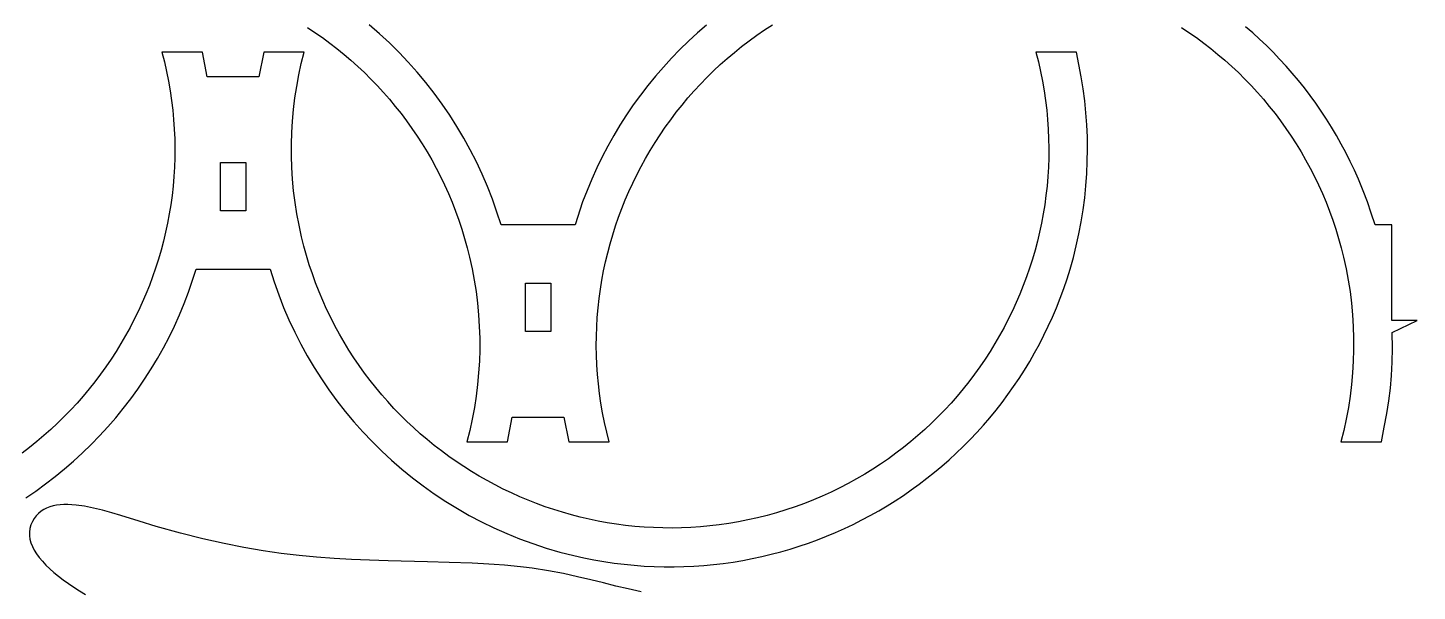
# Model space of a CAD drawing. Extents: x 378 to 958, y 20 to 900.
# Drawn here: x 521.8 to 664.8, y 568.9 to 627 of the extents above; entities that cross this region are included whole.
import ezdxf

# ---------------------------------------------------------------- set-up
doc = ezdxf.new("R2010")
doc.units = 0
doc.layers.get('0').update_dxf_attribs({"linetype": 'CONTINUOUS'})

msp = doc.modelspace()

# ---------------------------------------------------------------- linework, layer by layer
at = {"color": 4}
for p, q in [((550.564789, 626.998795), (551.343732, 626.479196)), ((557.985677, 626.351186), (556.932361, 627.266051)), ((591.669337, 627.236754), (590.729507, 626.423605)), ((596.826143, 626.182437), (597.624317, 626.732427)), ((597.624317, 626.732427), (598.437973, 627.263509)), ((640.557825, 626.998874), (641.336767, 626.47928)), ((647.895779, 626.435179), (647.166297, 627.067942)), ((551.343732, 626.479196), (552.11025, 625.941091)), ((552.11025, 625.941091), (552.863971, 625.384711)), ((552.863971, 625.384711), (553.604524, 624.810283)), ((559.007343, 625.404123), (557.985677, 626.351186)), ((559.996693, 624.425813), (559.007343, 625.404123)), ((589.813493, 625.583973), (588.921914, 624.71844)), ((590.729507, 626.423605), (589.813493, 625.583973)), ((595.277198, 625.027318), (596.043691, 625.613935)), ((596.043691, 625.613935), (596.826143, 626.182437)), ((641.336767, 626.47928), (642.103285, 625.94118)), ((642.103285, 625.94118), (642.857006, 625.384803)), ((642.857006, 625.384803), (643.597558, 624.810379)), ((648.611765, 625.785317), (647.895779, 626.435179)), ((649.313906, 625.118519), (648.611765, 625.785317)), ((539.748109, 624.434783), (535.585409, 624.434783)), ((535.585409, 624.434783), (535.837165, 623.443648)), ((540.254409, 621.905783), (539.748109, 624.434783)), ((546.063009, 624.434783), (545.556809, 621.905783)), ((550.225709, 624.434783), (546.063009, 624.434783)), ((549.934034, 623.273035), (550.225709, 624.434783)), ((553.604524, 624.810283), (554.331537, 624.218037)), ((554.331537, 624.218037), (555.044637, 623.608201)), ((560.953064, 623.417209), (559.996693, 624.425813)), ((588.055394, 623.827591), (587.214552, 622.912008)), ((588.921914, 624.71844), (588.055394, 623.827591)), ((593.075848, 623.162736), (593.793039, 623.801323)), ((593.793039, 623.801323), (594.526901, 624.422982)), ((594.526901, 624.422982), (595.277198, 625.027318)), ((629.741309, 624.434783), (625.578609, 624.434783)), ((625.578609, 624.434783), (625.830365, 623.443648)), ((630.247509, 621.905783), (629.741309, 624.434783)), ((643.597558, 624.810379), (644.324571, 624.218136)), ((644.324571, 624.218136), (645.037672, 623.608303)), ((650.001855, 624.434946), (649.313906, 625.118519)), ((650.675265, 623.734762), (650.001855, 624.434946)), ((535.837165, 623.443648), (536.061788, 622.452007)), ((536.061788, 622.452007), (536.259515, 621.460257)), ((549.678995, 622.102206), (549.934034, 623.273035)), ((555.044637, 623.608201), (555.743454, 622.981003)), ((555.743454, 622.981003), (556.427614, 622.336674)), ((561.875791, 622.379264), (560.953064, 623.417209)), ((562.76421, 621.312929), (561.875791, 622.379264)), ((587.214552, 622.912008), (586.400011, 621.972275)), ((591.692435, 621.836368), (592.375568, 622.507619)), ((592.375568, 622.507619), (593.075848, 623.162736)), ((625.830365, 623.443648), (626.054988, 622.452007)), ((626.054988, 622.452007), (626.252715, 621.460257)), ((645.037672, 623.608303), (645.736489, 622.981109)), ((645.736489, 622.981109), (646.42065, 622.336782)), ((651.333789, 623.01813), (650.675265, 623.734762)), ((651.977078, 622.285211), (651.333789, 623.01813)), ((536.259515, 621.460257), (536.430585, 620.468794)), ((545.556809, 621.905783), (540.254409, 621.905783)), ((549.278834, 619.738194), (549.460594, 620.923518)), ((549.460594, 620.923518), (549.678995, 622.102206)), ((556.427614, 622.336674), (557.096747, 621.675442)), ((557.096747, 621.675442), (557.75048, 620.997535)), ((557.75048, 620.997535), (558.388441, 620.303182)), ((563.617656, 620.219158), (562.76421, 621.312929)), ((585.61239, 621.008975), (584.852312, 620.022691)), ((586.400011, 621.972275), (585.61239, 621.008975)), ((590.378563, 620.447047), (591.026688, 621.149379)), ((591.026688, 621.149379), (591.692435, 621.836368)), ((626.252715, 621.460257), (626.423785, 620.468794)), ((630.445351, 620.678752), (630.247509, 621.905783)), ((646.42065, 622.336782), (647.089783, 621.675552)), ((647.089783, 621.675552), (647.743517, 620.997646)), ((647.743517, 620.997646), (648.38148, 620.303295)), ((652.604787, 621.536169), (651.977078, 622.285211)), ((653.216567, 620.771165), (652.604787, 621.536169)), ((536.430585, 620.468794), (536.575234, 619.478013)), ((549.133717, 618.547454), (549.278834, 619.738194)), ((558.388441, 620.303182), (559.01026, 619.592612)), ((559.01026, 619.592612), (559.615563, 618.866054)), ((564.435464, 619.098902), (563.617656, 620.219158)), ((584.852312, 620.022691), (584.120398, 619.014008)), ((589.136135, 618.997942), (589.7483, 619.729769)), ((589.7483, 619.729769), (590.378563, 620.447047)), ((626.423785, 620.468794), (626.568434, 619.478013)), ((630.60672, 619.443356), (630.445351, 620.678752)), ((648.38148, 620.303295), (649.0033, 619.592726)), ((649.0033, 619.592726), (649.608605, 618.866168)), ((653.812071, 619.990364), (653.216567, 620.771165)), ((654.390951, 619.193926), (653.812071, 619.990364)), ((536.575234, 619.478013), (536.693702, 618.488311)), ((536.693702, 618.488311), (536.786225, 617.500085)), ((549.025243, 617.352523), (549.133717, 618.547454)), ((559.615563, 618.866054), (560.203979, 618.123737)), ((560.203979, 618.123737), (560.775136, 617.36589)), ((565.216971, 617.953113), (564.435464, 619.098902)), ((584.120398, 619.014008), (583.417268, 617.983507)), ((587.967052, 617.492224), (588.542306, 618.251962)), ((588.542306, 618.251962), (589.136135, 618.997942)), ((626.568434, 619.478013), (626.686902, 618.488311)), ((626.686902, 618.488311), (626.779425, 617.500085)), ((630.731722, 618.201086), (630.60672, 619.443356)), ((630.820459, 616.953433), (630.731722, 618.201086)), ((649.608605, 618.866168), (650.197022, 618.123851)), ((650.197022, 618.123851), (650.768182, 617.366002)), ((654.952861, 618.382015), (654.390951, 619.193926)), ((655.497453, 617.554793), (654.952861, 618.382015)), ((536.786225, 617.500085), (536.853041, 616.51373)), ((548.953415, 616.154621), (549.025243, 617.352523)), ((560.775136, 617.36589), (561.328663, 616.592741)), ((565.961511, 616.782745), (565.216971, 617.953113)), ((566.668421, 615.588749), (565.961511, 616.782745)), ((582.743544, 616.931773), (582.099847, 615.859389)), ((583.417268, 617.983507), (582.743544, 616.931773)), ((586.873216, 615.933061), (587.410609, 616.719125)), ((587.410609, 616.719125), (587.967052, 617.492224)), ((626.779425, 617.500085), (626.846241, 616.51373)), ((630.873038, 615.701889), (630.820459, 616.953433)), ((650.768182, 617.366002), (651.32171, 616.592852)), ((656.02438, 616.712423), (655.497453, 617.554793)), ((656.533294, 615.855068), (656.02438, 616.712423)), ((536.853041, 616.51373), (536.894389, 615.529643)), ((536.894389, 615.529643), (536.910505, 614.54822)), ((548.918234, 614.95497), (548.953415, 616.154621)), ((561.328663, 616.592741), (561.864187, 615.804519)), ((561.864187, 615.804519), (562.381337, 615.001453)), ((567.337036, 614.372077), (566.668421, 615.588749)), ((582.099847, 615.859389), (581.486798, 614.766938)), ((586.355111, 615.134428), (586.873216, 615.933061)), ((626.846241, 616.51373), (626.887589, 615.529643)), ((626.887589, 615.529643), (626.903705, 614.54822)), ((630.889561, 614.447947), (630.873038, 615.701889)), ((651.32171, 616.592852), (651.857237, 615.804628)), ((651.857237, 615.804628), (652.374389, 615.001559)), ((657.023848, 614.982889), (656.533294, 615.855068)), ((536.910505, 614.54822), (536.901628, 613.569857)), ((548.919703, 613.754794), (548.918234, 614.95497)), ((562.381337, 615.001453), (562.87974, 614.183772)), ((562.87974, 614.183772), (563.359025, 613.351704)), ((567.966691, 613.133683), (567.337036, 614.372077)), ((581.486798, 614.766938), (580.905018, 613.655004)), ((585.377713, 613.501041), (585.85653, 614.323623)), ((585.85653, 614.323623), (586.355111, 615.134428)), ((626.903705, 614.54822), (626.894828, 613.569857)), ((630.870133, 613.193097), (630.889561, 614.447947)), ((652.374389, 615.001559), (652.872795, 614.183875)), ((652.872795, 614.183875), (653.352083, 613.351803)), ((657.495695, 614.096051), (657.023848, 614.982889)), ((657.948487, 613.194714), (657.495695, 614.096051)), ((536.867996, 612.59495), (536.809845, 611.623895)), ((536.901628, 613.569857), (536.867996, 612.59495)), ((548.957823, 612.555313), (548.919703, 613.754794)), ((549.032595, 611.35775), (548.957823, 612.555313)), ((563.359025, 613.351704), (563.81882, 612.505479)), ((563.81882, 612.505479), (564.258754, 611.645325)), ((568.556722, 611.874518), (567.966691, 613.133683)), ((580.35513, 612.524169), (579.837752, 611.375018)), ((580.905018, 613.655004), (580.35513, 612.524169)), ((584.480317, 611.822134), (584.918896, 612.66708)), ((584.918896, 612.66708), (585.377713, 613.501041)), ((626.861196, 612.59495), (626.803045, 611.623895)), ((626.894828, 613.569857), (626.861196, 612.59495)), ((630.814859, 611.938833), (630.870133, 613.193097)), ((653.352083, 613.351803), (653.811881, 612.505573)), ((653.811881, 612.505573), (654.251818, 611.645413)), ((658.381877, 612.279042), (657.948487, 613.194714)), ((536.809845, 611.623895), (536.727415, 610.657089)), ((549.144022, 610.163328), (549.032595, 611.35775)), ((564.258754, 611.645325), (564.678454, 610.771471)), ((569.106465, 610.595534), (568.556722, 611.874518)), ((579.837752, 611.375018), (579.353508, 610.208133)), ((583.664826, 610.100876), (584.062214, 610.966601)), ((584.062214, 610.966601), (584.480317, 611.822134)), ((626.803045, 611.623895), (626.720615, 610.657089)), ((630.723843, 610.686645), (630.814859, 611.938833)), ((654.251818, 611.645413), (654.671521, 610.771553)), ((658.795518, 611.349198), (658.381877, 612.279042)), ((659.276696, 610.170865), (658.795518, 611.349198)), ((536.620942, 609.694928), (536.490664, 608.737808)), ((536.727415, 610.657089), (536.620942, 609.694928)), ((549.292105, 608.973268), (549.144022, 610.163328)), ((564.678454, 610.771471), (565.077548, 609.884146)), ((565.077548, 609.884146), (565.455665, 608.983578)), ((569.615255, 609.297685), (569.106465, 610.595534)), ((579.353508, 610.208133), (578.903018, 609.024098)), ((583.288389, 609.225356), (583.664826, 610.100876)), ((626.614142, 609.694928), (626.483864, 608.737808)), ((626.720615, 610.657089), (626.614142, 609.694928)), ((630.597189, 609.438025), (630.723843, 610.686645)), ((654.671521, 610.771553), (655.070619, 609.884221)), ((655.070619, 609.884221), (655.448739, 608.983645)), ((659.704418, 609.01446), (659.276696, 610.170865)), ((536.490664, 608.737808), (536.33682, 607.786125)), ((549.476846, 607.788792), (549.292105, 608.973268)), ((565.455665, 608.983578), (565.812432, 608.069997)), ((565.812432, 608.069997), (566.147479, 607.143632)), ((570.082427, 607.981922), (569.615255, 609.297685)), ((578.903018, 609.024098), (578.117818, 606.651598)), ((582.599321, 607.446514), (582.933141, 608.340436)), ((582.933141, 608.340436), (583.288389, 609.225356)), ((626.483864, 608.737808), (626.33002, 607.786125)), ((630.237384, 606.957458), (630.435001, 608.194465)), ((630.435001, 608.194465), (630.597189, 609.438025)), ((655.448739, 608.983645), (655.805511, 608.070056)), ((655.805511, 608.070056), (656.140561, 607.14368)), ((660.10454, 607.851024), (659.704418, 609.01446)), ((536.159646, 606.840275), (535.959381, 605.900655)), ((536.33682, 607.786125), (536.159646, 606.840275)), ((549.698247, 606.611123), (549.476846, 607.788792)), ((566.147479, 607.143632), (566.460433, 606.20471)), ((570.507318, 606.649198), (570.082427, 607.981922)), ((570.509718, 606.651598), (570.507318, 606.649198)), ((578.117818, 606.651598), (570.509718, 606.651598)), ((582.287165, 606.543985), (582.599321, 607.446514)), ((626.152846, 606.840275), (625.952581, 605.900655)), ((626.33002, 607.786125), (626.152846, 606.840275)), ((630.004442, 605.728494), (630.237384, 606.957458)), ((656.140561, 607.14368), (656.453519, 606.204748)), ((660.502918, 606.651598), (660.10454, 607.851024)), ((662.238818, 606.651598), (660.502918, 606.651598)), ((662.238818, 596.820798), (662.238818, 606.651598)), ((535.959381, 605.900655), (535.736262, 604.967661)), ((549.956309, 605.441483), (549.698247, 606.611123)), ((550.200753, 604.466266), (549.956309, 605.441483)), ((566.460433, 606.20471), (566.750922, 605.253461)), ((566.750922, 605.253461), (567.018574, 604.290114)), ((581.728799, 604.714692), (581.996912, 605.633246)), ((581.996912, 605.633246), (582.287165, 606.543985)), ((625.952581, 605.900655), (625.729462, 604.967661)), ((629.73628, 604.509065), (630.004442, 605.728494)), ((656.453519, 606.204748), (656.744012, 605.253487)), ((656.744012, 605.253487), (657.011669, 604.290128)), ((535.490528, 604.041689), (535.222415, 603.123135)), ((535.736262, 604.967661), (535.490528, 604.041689)), ((550.468406, 603.502919), (550.200753, 604.466266)), ((567.018574, 604.290114), (567.263018, 603.314898)), ((581.259946, 602.855725), (581.483065, 603.788719)), ((581.483065, 603.788719), (581.728799, 604.714692)), ((625.483728, 604.041689), (625.215615, 603.123135)), ((625.729462, 604.967661), (625.483728, 604.041689)), ((629.433001, 603.300665), (629.73628, 604.509065)), ((657.011669, 604.290128), (657.256118, 603.314898)), ((535.222415, 603.123135), (534.932162, 602.212395)), ((550.758894, 602.55167), (550.468406, 603.502919)), ((551.071848, 601.612749), (550.758894, 602.55167)), ((567.263018, 603.314898), (567.52108, 602.145257)), ((581.059681, 601.916105), (581.259946, 602.855725)), ((625.215615, 603.123135), (624.925362, 602.212395)), ((629.094709, 602.104783), (629.433001, 603.300665)), ((657.256118, 603.314898), (657.514246, 602.144996)), ((534.620007, 601.309866), (534.286186, 600.415944)), ((534.932162, 602.212395), (534.620007, 601.309866)), ((538.316309, 599.732283), (539.101509, 602.104783)), ((539.101509, 602.104783), (546.709609, 602.104783)), ((546.709609, 602.104783), (546.712009, 602.107183)), ((546.712009, 602.107183), (547.1369, 600.77445)), ((551.406895, 600.686383), (551.071848, 601.612749)), ((567.52108, 602.145257), (567.742481, 600.967588)), ((567.742481, 600.967588), (567.927222, 599.783113)), ((580.728663, 600.018573), (580.882507, 600.970256)), ((580.882507, 600.970256), (581.059681, 601.916105)), ((624.613207, 601.309866), (624.279386, 600.415944)), ((624.925362, 602.212395), (624.613207, 601.309866)), ((628.437539, 600.088875), (628.777624, 601.090271)), ((628.777624, 601.090271), (629.094709, 602.104783)), ((657.514246, 602.144996), (657.735696, 600.96717)), ((657.735696, 600.96717), (657.920471, 599.782627)), ((533.930938, 599.531025), (533.554501, 598.655504)), ((534.286186, 600.415944), (533.930938, 599.531025)), ((537.865819, 598.548248), (538.316309, 599.732283)), ((547.1369, 600.77445), (547.604072, 599.458679)), ((547.604072, 599.458679), (548.112862, 598.160823)), ((551.763662, 599.772802), (551.406895, 600.686383)), ((552.141779, 598.872235), (551.763662, 599.772802)), ((567.927222, 599.783113), (568.075305, 598.593052)), ((580.598385, 599.061453), (580.728663, 600.018573)), ((623.924138, 599.531025), (623.547701, 598.655504)), ((624.279386, 600.415944), (623.924138, 599.531025)), ((628.074828, 599.100811), (628.437539, 600.088875)), ((657.920471, 599.782627), (658.068575, 598.592574)), ((533.554501, 598.655504), (533.157113, 597.78978)), ((537.381575, 597.381363), (537.865819, 598.548248)), ((548.112862, 598.160823), (548.662605, 596.881834)), ((552.540874, 597.984909), (552.141779, 598.872235)), ((568.075305, 598.593052), (568.186732, 597.39863)), ((580.409482, 597.132485), (580.491912, 598.099291)), ((580.491912, 598.099291), (580.598385, 599.061453)), ((623.547701, 598.655504), (623.150313, 597.78978)), ((627.283018, 597.165541), (627.689863, 598.126294)), ((627.689863, 598.126294), (628.074828, 599.100811)), ((658.068575, 598.592574), (658.180012, 597.398219)), ((532.73901, 596.934246), (532.300432, 596.089301)), ((533.157113, 597.78978), (532.73901, 596.934246)), ((536.864198, 596.232211), (537.381575, 597.381363)), ((548.662605, 596.881834), (549.252636, 595.622664)), ((552.960573, 597.111055), (552.540874, 597.984909)), ((553.400507, 596.250902), (552.960573, 597.111055)), ((568.186732, 597.39863), (568.261504, 596.201067)), ((580.351331, 596.161431), (580.409482, 597.132485)), ((622.73221, 596.934246), (622.293632, 596.089301)), ((623.150313, 597.78978), (622.73221, 596.934246)), ((626.854666, 596.218765), (627.283018, 597.165541)), ((658.180012, 597.398219), (658.254785, 596.200769)), ((664.838618, 596.820798), (662.238818, 596.820798)), ((662.274618, 595.570898), (664.838618, 596.820798)), ((531.841615, 595.255339), (531.362797, 594.432758)), ((532.300432, 596.089301), (531.841615, 595.255339)), ((536.314309, 595.101377), (536.864198, 596.232211)), ((549.252636, 595.622664), (549.882291, 594.384266)), ((553.860302, 595.404676), (553.400507, 596.250902)), ((554.339587, 594.572609), (553.860302, 595.404676)), ((568.261504, 596.201067), (568.299624, 595.001587)), ((580.308822, 594.208161), (580.317699, 595.186524)), ((580.317699, 595.186524), (580.351331, 596.161431)), ((621.834815, 595.255339), (621.355997, 594.432758)), ((622.293632, 596.089301), (621.834815, 595.255339)), ((625.934935, 594.368011), (626.405181, 595.286183)), ((626.405181, 595.286183), (626.854666, 596.218765)), ((658.254785, 596.200769), (658.292898, 595.00143)), ((662.297542, 593.971265), (662.274618, 595.570898)), ((531.362797, 594.432758), (530.864216, 593.621952)), ((535.11948, 592.896991), (535.732529, 593.989442)), ((535.732529, 593.989442), (536.314309, 595.101377)), ((549.882291, 594.384266), (550.550906, 593.167592)), ((554.837991, 593.754928), (554.339587, 594.572609)), ((555.35514, 592.951862), (554.837991, 593.754928)), ((568.301093, 593.80141), (568.265912, 592.60176)), ((568.299624, 595.001587), (568.301093, 593.80141)), ((580.324938, 593.226737), (580.308822, 594.208161)), ((621.355997, 594.432758), (620.857416, 593.621952)), ((625.444302, 593.464463), (625.934935, 594.368011)), ((658.294355, 593.80141), (658.259159, 592.601917)), ((658.292898, 595.00143), (658.294355, 593.80141)), ((662.27089, 592.509432), (662.297542, 593.971265)), ((530.346111, 592.82332), (529.808718, 592.037256)), ((530.864216, 593.621952), (530.346111, 592.82332)), ((534.475783, 591.824607), (535.11948, 592.896991)), ((550.550906, 593.167592), (551.257816, 591.973594)), ((555.890664, 592.16364), (555.35514, 592.951862)), ((568.265912, 592.60176), (568.194084, 591.403858)), ((580.366286, 592.24265), (580.324938, 593.226737)), ((620.339311, 592.82332), (619.801918, 592.037256)), ((620.857416, 593.621952), (620.339311, 592.82332)), ((624.403368, 591.702104), (624.933656, 592.575756)), ((624.933656, 592.575756), (625.444302, 593.464463)), ((658.259159, 592.601917), (658.187314, 591.404157)), ((662.196082, 591.144139), (662.27089, 592.509432)), ((529.252275, 591.264157), (528.677021, 590.504419)), ((529.808718, 592.037256), (529.252275, 591.264157)), ((533.802059, 590.772873), (534.475783, 591.824607)), ((551.257816, 591.973594), (552.002356, 590.803224)), ((556.444191, 591.39049), (555.890664, 592.16364)), ((557.015348, 590.632643), (556.444191, 591.39049)), ((568.194084, 591.403858), (568.08561, 590.208926)), ((580.433102, 591.256295), (580.366286, 592.24265)), ((580.525625, 590.268069), (580.433102, 591.256295)), ((619.245475, 591.264157), (618.670221, 590.504419)), ((619.801918, 592.037256), (619.245475, 591.264157)), ((623.853814, 590.843723), (624.403368, 591.702104)), ((658.187314, 591.404157), (658.078823, 590.209337)), ((662.074543, 589.834123), (662.196082, 591.144139)), ((528.083192, 589.758438), (527.471027, 589.026611)), ((528.677021, 590.504419), (528.083192, 589.758438)), ((532.367015, 588.733689), (533.09893, 589.742373)), ((533.09893, 589.742373), (533.802059, 590.772873)), ((552.002356, 590.803224), (552.783863, 589.657435)), ((552.783863, 589.657435), (553.601671, 588.537178)), ((557.603764, 589.890326), (557.015348, 590.632643)), ((558.209067, 589.163768), (557.603764, 589.890326)), ((568.08561, 590.208926), (567.940493, 589.018187)), ((580.644093, 589.278368), (580.525625, 590.268069)), ((618.076392, 589.758438), (617.464227, 589.026611)), ((618.670221, 590.504419), (618.076392, 589.758438)), ((622.698396, 589.173637), (623.285365, 590.000829)), ((623.285365, 590.000829), (623.853814, 590.843723)), ((658.078823, 590.209337), (657.933691, 589.018665)), ((661.907694, 588.538122), (662.074543, 589.834123)), ((526.840764, 588.309333), (526.19264, 587.607002)), ((527.471027, 589.026611), (526.840764, 588.309333)), ((531.606937, 587.747406), (532.367015, 588.733689)), ((553.601671, 588.537178), (554.455117, 587.443407)), ((558.830886, 588.453199), (558.209067, 589.163768)), ((559.468847, 587.758846), (558.830886, 588.453199)), ((567.940493, 589.018187), (567.758733, 587.832862)), ((580.788743, 588.287587), (580.644093, 589.278368)), ((580.959812, 587.296123), (580.788743, 588.287587)), ((616.833964, 588.309333), (616.18584, 587.607002)), ((617.464227, 589.026611), (616.833964, 588.309333)), ((621.470388, 587.567222), (622.093279, 588.362363)), ((622.093279, 588.362363), (622.698396, 589.173637)), ((657.933691, 589.018665), (657.751921, 587.833348)), ((661.696958, 587.214876), (661.907694, 588.538122)), ((525.526892, 586.920012), (524.843759, 586.248761)), ((526.19264, 587.607002), (525.526892, 586.920012)), ((530.004775, 585.844373), (530.819317, 586.784106)), ((530.819317, 586.784106), (531.606937, 587.747406)), ((554.455117, 587.443407), (555.343536, 586.377073)), ((560.12258, 587.080939), (559.468847, 587.758846)), ((560.791713, 586.419706), (560.12258, 587.080939)), ((567.540332, 586.654175), (567.285294, 585.483346)), ((567.758733, 587.832862), (567.540332, 586.654175)), ((571.156318, 584.321598), (571.662418, 586.850598)), ((571.662418, 586.850598), (576.964918, 586.850598)), ((576.964918, 586.850598), (577.471218, 584.321598)), ((581.157539, 586.304373), (580.959812, 587.296123)), ((615.520092, 586.920012), (614.836959, 586.248761)), ((616.18584, 587.607002), (615.520092, 586.920012)), ((620.172775, 586.026201), (620.830095, 586.788429)), ((620.830095, 586.788429), (621.470388, 587.567222)), ((657.533516, 586.654593), (657.27848, 585.483607)), ((657.751921, 587.833348), (657.533516, 586.654593)), ((661.443759, 585.823122), (661.696958, 587.214876)), ((524.143479, 585.593644), (523.426289, 584.955058)), ((524.843759, 586.248761), (524.143479, 585.593644)), ((529.163933, 584.92879), (530.004775, 585.844373)), ((555.343536, 586.377073), (556.266263, 585.33913)), ((556.266263, 585.33913), (557.222634, 584.330528)), ((561.475874, 585.775377), (560.791713, 586.419706)), ((562.17469, 585.14818), (561.475874, 585.775377)), ((567.285294, 585.483346), (566.993618, 584.321598)), ((581.382162, 585.312733), (581.157539, 586.304373)), ((581.633918, 584.321598), (581.382162, 585.312733)), ((614.136679, 585.593644), (613.419489, 584.955058)), ((614.836959, 586.248761), (614.136679, 585.593644)), ((618.808544, 584.552297), (619.4988, 585.280751)), ((619.4988, 585.280751), (620.172775, 586.026201)), ((657.27848, 585.483607), (656.986818, 584.321598)), ((661.149518, 584.321598), (661.443759, 585.823122)), ((521.942129, 583.729062), (521.175636, 583.142445)), ((522.692426, 584.333399), (521.942129, 583.729062)), ((523.426289, 584.955058), (522.692426, 584.333399)), ((527.405834, 583.172408), (528.297413, 584.03794)), ((528.297413, 584.03794), (529.163933, 584.92879)), ((557.222634, 584.330528), (558.211984, 583.35222)), ((562.88779, 584.538344), (562.17469, 585.14818)), ((563.614803, 583.946097), (562.88779, 584.538344)), ((564.355356, 583.37167), (563.614803, 583.946097)), ((566.993618, 584.321598), (571.156318, 584.321598)), ((577.471218, 584.321598), (581.633918, 584.321598)), ((611.935329, 583.729062), (611.168836, 583.142445)), ((612.685626, 584.333399), (611.935329, 583.729062)), ((613.419489, 584.955058), (612.685626, 584.333399)), ((617.38068, 583.147236), (618.102379, 583.841054)), ((618.102379, 583.841054), (618.808544, 584.552297)), ((656.986818, 584.321598), (661.149518, 584.321598)), ((525.54999, 581.519626), (526.48982, 582.332775)), ((526.48982, 582.332775), (527.405834, 583.172408)), ((558.211984, 583.35222), (559.23365, 582.405159)), ((559.23365, 582.405159), (560.286966, 581.490297)), ((565.109077, 582.815289), (564.355356, 583.37167)), ((565.875596, 582.277185), (565.109077, 582.815289)), ((610.386384, 582.573944), (609.588211, 582.023954)), ((611.168836, 583.142445), (610.386384, 582.573944)), ((615.89217, 581.812741), (616.643819, 582.47106)), ((616.643819, 582.47106), (617.38068, 583.147236)), ((524.586965, 580.733545), (525.54999, 581.519626)), ((560.286966, 581.490297), (561.371268, 580.608586)), ((566.654539, 581.757586), (565.875596, 582.277185)), ((567.445534, 581.25672), (566.654539, 581.757586)), ((568.248211, 580.774817), (567.445534, 581.25672)), ((607.945652, 580.981093), (607.101742, 580.489015)), ((608.774554, 581.492871), (607.945652, 580.981093)), ((609.588211, 582.023954), (608.774554, 581.492871)), ((614.345999, 580.550535), (615.126106, 581.172494)), ((615.126106, 581.172494), (615.89217, 581.812741)), ((522.593819, 579.244915), (523.601368, 579.975113)), ((523.601368, 579.975113), (524.586965, 580.733545)), ((561.371268, 580.608586), (562.485892, 579.760979)), ((562.485892, 579.760979), (563.630173, 578.948427)), ((569.062198, 580.312106), (568.248211, 580.774817)), ((569.887121, 579.868815), (569.062198, 580.312106)), ((570.722611, 579.445173), (569.887121, 579.868815)), ((571.568294, 579.041409), (570.722611, 579.445173)), ((605.369849, 579.565545), (604.482342, 579.134944)), ((606.243061, 580.017034), (605.369849, 579.565545)), ((607.101742, 580.489015), (606.243061, 580.017034)), ((612.745154, 579.362343), (613.552225, 579.94708)), ((613.552225, 579.94708), (614.345999, 580.550535)), ((521.564939, 578.543533), (522.593819, 579.244915)), ((563.630173, 578.948427), (564.803447, 578.171883)), ((564.803447, 578.171883), (566.00505, 577.432299)), ((572.423798, 578.657751), (571.568294, 579.041409)), ((573.288753, 578.294429), (572.423798, 578.657751)), ((574.162786, 577.951671), (573.288753, 578.294429)), ((602.665395, 578.337995), (601.73643, 577.972439)), ((603.580778, 578.725629), (602.665395, 578.337995)), ((604.482342, 579.134944), (603.580778, 578.725629)), ((610.247904, 577.722602), (611.092621, 578.249889)), ((611.092621, 578.249889), (611.925162, 578.796541)), ((611.925162, 578.796541), (612.745154, 579.362343)), ((522.637913, 576.699228), (522.427548, 576.42104)), ((522.872864, 576.943403), (522.637913, 576.699228)), ((523.131205, 577.154981), (522.872864, 576.943403)), ((523.411739, 577.335381), (523.131205, 577.154981)), ((523.713269, 577.486021), (523.411739, 577.335381)), ((524.034599, 577.608319), (523.713269, 577.486021)), ((524.374531, 577.703693), (524.034599, 577.608319)), ((524.73187, 577.773561), (524.374531, 577.703693)), ((525.105417, 577.819341), (524.73187, 577.773561)), ((525.493977, 577.842451), (525.105417, 577.819341)), ((525.896353, 577.844309), (525.493977, 577.842451)), ((526.311348, 577.826333), (525.896353, 577.844309)), ((526.737766, 577.789941), (526.311348, 577.826333)), ((527.620079, 577.667582), (526.737766, 577.789941)), ((528.533721, 577.488575), (527.620079, 577.667582)), ((529.469116, 577.264266), (528.533721, 577.488575)), ((530.416691, 577.005998), (529.469116, 577.264266)), ((531.366872, 576.725115), (530.416691, 577.005998)), ((533.236753, 576.140881), (531.366872, 576.725115)), ((566.00505, 577.432299), (567.234316, 576.730628)), ((567.234316, 576.730628), (568.490581, 576.067822)), ((575.045525, 577.629707), (574.162786, 577.951671)), ((575.936599, 577.328764), (575.045525, 577.629707)), ((576.835635, 577.049072), (575.936599, 577.328764)), ((577.742262, 576.790859), (576.835635, 577.049072)), ((578.656108, 576.554355), (577.742262, 576.790859)), ((597.889514, 576.73891), (596.896209, 576.489683)), ((598.870427, 577.012195), (597.889514, 576.73891)), ((599.838708, 577.309142), (598.870427, 577.012195)), ((600.794122, 577.629355), (599.838708, 577.309142)), ((601.73643, 577.972439), (600.794122, 577.629355)), ((607.644432, 576.259087), (608.523436, 576.726985)), ((608.523436, 576.726985), (609.391384, 577.214895)), ((609.391384, 577.214895), (610.247904, 577.722602)), ((521.982657, 575.381739), (521.933342, 575.01442)), ((522.085336, 575.746159), (521.982657, 575.381739)), ((522.242967, 576.107419), (522.085336, 575.746159)), ((522.427548, 576.42104), (522.242967, 576.107419)), ((535.002167, 575.602319), (533.236753, 576.140881)), ((537.483012, 574.915539), (535.002167, 575.602319)), ((568.490581, 576.067822), (569.773182, 575.444832)), ((569.773182, 575.444832), (571.081453, 574.862612)), ((579.576801, 576.339788), (578.656108, 576.554355)), ((580.503969, 576.147387), (579.576801, 576.339788)), ((581.437241, 575.977381), (580.503969, 576.147387)), ((582.376244, 575.829999), (581.437241, 575.977381)), ((583.320606, 575.705468), (582.376244, 575.829999)), ((584.269957, 575.604019), (583.320606, 575.705468)), ((585.223923, 575.52588), (584.269957, 575.604019)), ((586.182134, 575.47128), (585.223923, 575.52588)), ((587.144216, 575.440448), (586.182134, 575.47128)), ((588.109799, 575.433612), (587.144216, 575.440448)), ((589.078511, 575.451001), (588.109799, 575.433612)), ((590.049979, 575.492845), (589.078511, 575.451001)), ((591.023833, 575.559371), (590.049979, 575.492845)), ((591.999699, 575.650809), (591.023833, 575.559371)), ((592.977206, 575.767387), (591.999699, 575.650809)), ((593.955983, 575.909335), (592.977206, 575.767387)), ((594.935657, 576.076881), (593.955983, 575.909335)), ((595.915856, 576.270254), (594.935657, 576.076881)), ((596.896209, 576.489683), (595.915856, 576.270254)), ((604.944816, 574.977617), (605.854748, 575.384187)), ((605.854748, 575.384187), (606.754745, 575.811416)), ((606.754745, 575.811416), (607.644432, 576.259087)), ((521.933342, 575.01442), (521.935806, 574.644465)), ((521.935806, 574.644465), (521.988464, 574.272136)), ((521.988464, 574.272136), (522.08973, 573.897696)), ((522.08973, 573.897696), (522.238018, 573.521406)), ((539.799953, 574.328252), (537.483012, 574.915539)), ((541.975293, 573.831989), (539.799953, 574.328252)), ((544.031333, 573.418282), (541.975293, 573.831989)), ((571.081453, 574.862612), (572.41473, 574.322114)), ((572.41473, 574.322114), (573.772348, 573.82429)), ((573.772348, 573.82429), (575.153644, 573.370091)), ((601.213189, 573.562228), (602.159133, 573.88401)), ((602.159133, 573.88401), (603.096635, 574.227313)), ((603.096635, 574.227313), (604.02532, 574.59192)), ((604.02532, 574.59192), (604.944816, 574.977617)), ((522.238018, 573.521406), (522.431743, 573.143529)), ((522.431743, 573.143529), (522.669318, 572.764327)), ((522.669318, 572.764327), (522.949158, 572.384063)), ((522.949158, 572.384063), (523.269678, 572.002999)), ((545.990375, 573.07866), (544.031333, 573.418282)), ((547.874723, 572.804655), (545.990375, 573.07866)), ((549.706678, 572.587798), (547.874723, 572.804655)), ((551.508542, 572.419619), (549.706678, 572.587798)), ((553.302618, 572.29165), (551.508542, 572.419619)), ((555.111208, 572.195421), (553.302618, 572.29165)), ((575.153644, 573.370091), (576.557953, 572.960472)), ((576.557953, 572.960472), (577.984609, 572.596383)), ((577.984609, 572.596383), (579.021731, 572.36373)), ((579.021731, 572.36373), (580.058994, 572.157554)), ((595.381115, 572.095521), (596.369881, 572.283658)), ((596.369881, 572.283658), (597.352443, 572.494608)), ((597.352443, 572.494608), (598.328428, 572.728155)), ((598.328428, 572.728155), (599.297462, 572.984084)), ((599.297462, 572.984084), (600.259174, 573.26218)), ((600.259174, 573.26218), (601.213189, 573.562228)), ((523.269678, 572.002999), (523.629291, 571.621396)), ((523.629291, 571.621396), (524.026413, 571.239518)), ((524.026413, 571.239518), (524.459456, 570.857627)), ((524.459456, 570.857627), (524.926836, 570.475984)), ((556.956614, 572.122463), (555.111208, 572.195421)), ((558.861139, 572.064307), (556.956614, 572.122463)), ((562.936752, 571.958524), (558.861139, 572.064307)), ((565.152446, 571.893959), (562.936752, 571.958524)), ((567.516467, 571.810319), (565.152446, 571.893959)), ((568.690428, 571.755313), (567.516467, 571.810319)), ((569.803047, 571.685677), (568.690428, 571.755313)), ((570.858066, 571.602487), (569.803047, 571.685677)), ((571.859226, 571.506816), (570.858066, 571.602487)), ((572.810266, 571.399738), (571.859226, 571.506816)), ((573.714928, 571.282326), (572.810266, 571.399738)), ((575.400081, 571.020799), (573.714928, 571.282326)), ((576.944609, 570.730825), (575.400081, 571.020799)), ((580.058994, 572.157554), (581.096026, 571.977638)), ((581.096026, 571.977638), (582.132452, 571.823767)), ((582.132452, 571.823767), (583.167901, 571.695727)), ((583.167901, 571.695727), (584.201997, 571.5933)), ((584.201997, 571.5933), (585.234369, 571.516272)), ((585.234369, 571.516272), (586.264643, 571.464428)), ((586.264643, 571.464428), (587.292446, 571.437551)), ((587.292446, 571.437551), (588.317405, 571.435427)), ((588.317405, 571.435427), (589.339145, 571.457839)), ((589.339145, 571.457839), (590.357295, 571.504573)), ((590.357295, 571.504573), (591.37148, 571.575413)), ((591.37148, 571.575413), (592.381328, 571.670143)), ((592.381328, 571.670143), (593.386466, 571.788548)), ((593.386466, 571.788548), (594.386519, 571.930412)), ((594.386519, 571.930412), (595.381115, 572.095521)), ((524.926836, 570.475984), (525.426967, 570.094852)), ((525.426967, 570.094852), (525.958263, 569.714494)), ((525.958263, 569.714494), (526.519138, 569.335171)), ((578.378439, 570.420995), (576.944609, 570.730825)), ((579.731495, 570.099901), (578.378439, 570.420995)), ((581.033704, 569.776132), (579.731495, 570.099901)), ((582.314992, 569.45828), (581.033704, 569.776132)), ((583.605284, 569.154936), (582.314992, 569.45828)), ((526.519138, 569.335171), (527.108008, 568.957146)), ((527.108008, 568.957146), (527.723285, 568.580681)), ((584.934506, 568.87469), (583.605284, 569.154936))]:
    msp.add_line(p, q, dxfattribs=at)
at = {"color": 7}
for p, q in [((541.605609, 608.094183), (541.605609, 613.093883)), ((541.605609, 613.093883), (544.205409, 613.093883)), ((544.205409, 613.093883), (544.205409, 608.094183)), ((544.205409, 608.094183), (541.605609, 608.094183)), ((573.013818, 600.662098), (575.613718, 600.662098)), ((573.013818, 595.662498), (573.013818, 600.662098)), ((575.613718, 600.662098), (575.613718, 595.662498)), ((575.613718, 595.662498), (573.013818, 595.662498))]:
    msp.add_line(p, q, dxfattribs=at)

doc.saveas('drawing.dxf')
